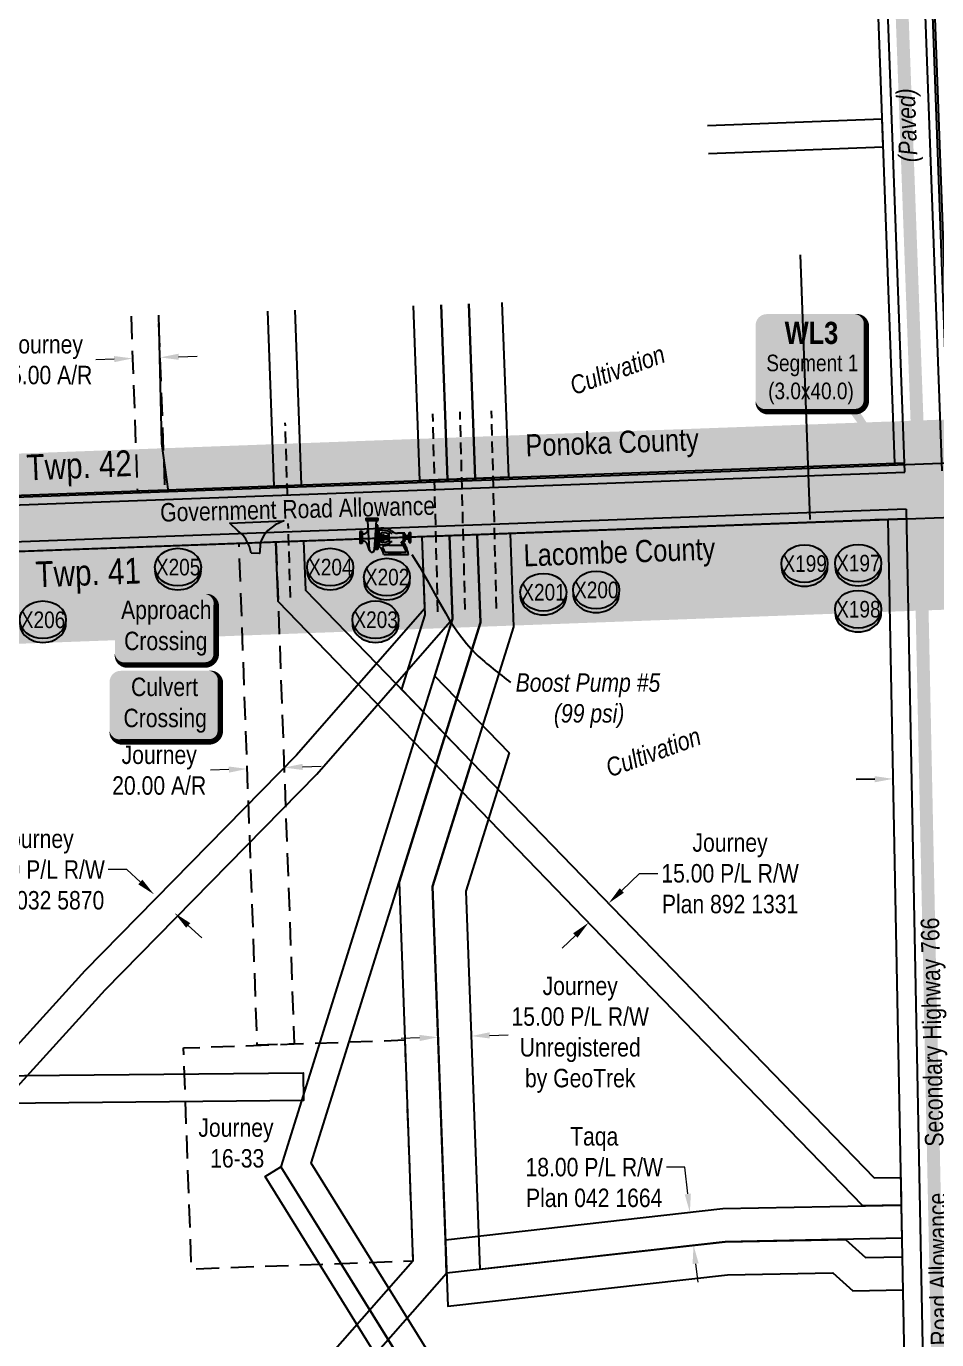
# Model space of a CAD drawing. Extents: x 665644 to 688844, y 5825051 to 5844826.
# Drawn here: x 678269 to 678763, y 5828518 to 5829230 of the extents above; entities that cross this region are included whole.
import ezdxf
from ezdxf.enums import TextEntityAlignment as Align

# ---------------------------------------------------------------- set-up
doc = ezdxf.new("R2010")
doc.units = 0
doc.header["$LTSCALE"] = 5
doc.header["$PDSIZE"] = 0.5
for name, pattern in [('BORDER', [44.45, 12.7, -6.35, 12.7, -6.35, 0, -6.35]), ('foc-ACCESSROAD', [3.75, 2.5, -1.25]), ('UG_PIPE', [1.875, 1.25, -0.625])]:
    doc.linetypes.add(name, pattern=pattern)
doc.layers.get('Defpoints').update_dxf_attribs({"color": 9})
doc.layers.add('01452-24_Pumps', color=7, linetype='Continuous', plot=False)
doc.layers.add('AS-BOUNDARY', color=7, linetype='BORDER', lineweight=60, true_color=0xcc33ff)
for name, color, linetype in [('AS-CABLE', 224, 'foc-CABLE'), ('AS-PIPE-UG', 44, 'UG_PIPE'), ('AS-POWER', 104, 'foc-POWER'), ('AS-ROADS', 254, 'Continuous'), ('AS-TELEPHONE', 224, 'foc-TEL'), ('CG-NOTES', 7, 'Continuous'), ('D-TXT', 6, 'Continuous'), ('F-AR', 190, 'foc-ACCESSROAD'), ('F-RW', 190, 'Continuous'), ('F-WS', 190, 'foc-ACCESSROAD'), ('F-WS-S', 190, 'Continuous'), ('L-33', 7, 'Continuous'), ('L-BD', 7, 'Continuous'), ('L-ROAD-T', 7, 'Continuous'), ('L-SEC', 7, 'Continuous'), ('L-TITLEDB', 4, 'Continuous'), ('P-BUFFER-H 30m', 51, 'Continuous'), ('P-CROSSINGS', 250, 'Continuous')]:
    doc.layers.add(name, color=color, linetype=linetype)
for name, color, linetype, lineweight in [('F-AR-T', 190, 'Continuous', 9), ('F-RW-T', 190, 'Continuous', 9), ('F-WS-T', 190, 'Continuous', 9), ('T-TEXT', 48, 'Continuous', 18)]:
    doc.layers.add(name, color=color, linetype=linetype, lineweight=lineweight)
doc.layers.add('P-PROPOSED-WL3', color=92, linetype='Continuous', true_color=0x00bd00)
doc.layers.add('P-PROPOSED-WL4', color=7, linetype='Continuous', true_color=0x5b5bc8)
doc.styles.add('100L', font='ARIALN.TTF', dxfattribs={"height": 11})
doc.styles.add('175L', font='ARIALN.TTF', dxfattribs={"height": 20})
doc.styles.add('240', font='ARIALN.TTF', dxfattribs={"height": 30})
doc.styles.add('80', font='ARIALN.TTF', dxfattribs={"height": 10})
doc.styles.add('80CG', font='ARIALN.TTF', dxfattribs={"height": 10})
doc.styles.add('80L', font='ARIALN.TTF', dxfattribs={"height": 10})
doc.styles.add('80LS', font='ARIALNI.TTF', dxfattribs={"height": 10})
doc.styles.add('BOLD', font='ARIALNB.TTF')
doc.styles.add('Crossing', font='ARIALN.TTF', dxfattribs={"height": 10})
doc.styles.add('foc-LtypeFont', font='ARIALN.TTF', dxfattribs={"height": 7.35})
doc.linetypes.add('foc-CABLE', pattern='A,2,-1,["C",foc-LtypeFont,S=0.2,R=0,X=-0.625,Y=-0.75],-1.24,8', length=12.24)
doc.linetypes.add('foc-POWER', pattern='A,6,-1,["P",foc-LtypeFont,S=0.2,R=0,X=-0.625,Y=-0.75],-1.24,4', length=12.24)
doc.linetypes.add('foc-TEL', pattern='A,2,-1,["T",foc-LtypeFont,S=0.2,R=0,X=-0.425,Y=-0.75],-1.24,8', length=12.24)
doc.linetypes.add('foc-TEL-NOLINE', pattern='A,0,-2,["T",foc-LtypeFont,S=0.2,R=0,X=-0.425,Y=-0.75],-10.24', length=12.24)
doc.dimstyles.new('Compass 5 000', dxfattribs={"dimscale": 5, "dimtxt": 9, "dimasz": 2, "dimexe": 0.2, "dimexo": 0.0625, "dimgap": 0.5, "dimtad": 0, "dimtih": 1, "dimtoh": 1, "dimzin": 0, "dimdsep": 46, "dimtxsty": '80CG', "dimcen": 0.1, "dimse1": 1, "dimse2": 1, "dimclrd": 256, "dimclrt": 256, "dimaunit": 1, "dimadec": 4, "dimazin": 0, "dimtfac": 0.06, "dimtofl": 0, "dimtmove": 0, "dimatfit": 1, "dimfxl": 0.2, "dimtolj": 1, "dimtzin": 0, "dimlwd": -1, "dimarcsym": 0})

# ---------------------------------------------------------------- blocks, each defined once
blk = doc.blocks.new('*D2073')
at = {"layer": 'Defpoints', "color": 0, "transparency": 16777216}
for p in [(678738.63, 5828843.14), (678778.62, 5828843.92), (678739.05, 5828821.63)]:
    blk.add_point(p, dxfattribs=at)
at = {"layer": 'L-TITLEDB', "transparency": 16777216}
for p, q in [((678729.05, 5828821.44), (678719.05, 5828821.24)), ((678789.03, 5828822.6), (678799.03, 5828822.8))]:
    blk.add_line(p, q, dxfattribs=at)
for points in [[(678789, 5828824.27), (678789.06, 5828820.94), (678779.03, 5828822.41)], [(678729.02, 5828823.1), (678729.08, 5828819.77), (678739.05, 5828821.63)]]:
    blk.add_solid(points, dxfattribs=at)
at = {"layer": 'L-TITLEDB', "transparency": 16777216, "insert": (678837.75, 5828822.8), "char_height": 10, "attachment_point": 5, "style": '80CG'}
blk.add_mtext('\\A1;40.00 Road\\PPlan 912 2064', dxfattribs=at)
blk = doc.blocks.new('*U2593')
h = blk.add_hatch(color=254)
edge = h.paths.add_edge_path()
edge.add_line((-24, -34.36), (24, -34.36))
edge.add_arc((24, -28.36), 6, 270, 360)
edge.add_line((30, -28.36), (30, 12.5))
edge.add_arc((24, 12.5), 6, 0, 90)
edge.add_line((24, 18.5), (-24, 18.5))
edge.add_arc((-24, 12.5), 6, 90, 180)
edge.add_line((-30, 12.5), (-30, -28.36))
edge.add_arc((-24, -28.36), 6, 180, 270)
at = {"layer": 'P-PROPOSED-WL3', "flags": 128}
blk.add_lwpolyline([(-24, -34.36, 3, 3, 0), (24, -34.36, 3, 3, 0.414214), (30, -28.36, 3, 3, 0), (30, 12.5, 3, 0, 0.414214), (24, 18.5, 0, 0, 0), (-24, 18.5, 0, 0, 0.414214), (-30, 12.5, 0, 0, 0), (-30, -28.36, 0, 3, 0.414214)], format="xyseb", close=True, dxfattribs=at)
blk.add_lwpolyline([(61.11, -88.98, 0, 7.5, 0), (0, 0, 0, 0, 0)], format="xyseb", dxfattribs=at)
at = {"layer": 'P-PROPOSED-WL3'}
for tag, p, height, style in [('TEMP_AREA_W1_001', (-9.21, 2.24), 12, 'BOLD'), ('ENTER_TEXT_001', (-30.66, -12.47), 9, '80')]:
    blk.add_attdef(tag, p, '', height=height, dxfattribs=dict(at, style=style))
blk = doc.blocks.new('*U385')
h = blk.add_hatch(color=254)
edge = h.paths.add_edge_path()
edge.add_line((-24, -20), (24, -20))
edge.add_arc((24, -14), 6, 270, 360)
edge.add_line((30, -14), (30, 12.5))
edge.add_arc((24, 12.5), 6, 0, 90)
edge.add_line((24, 18.5), (-24, 18.5))
edge.add_arc((-24, 12.5), 6, 90, 180)
edge.add_line((-30, 12.5), (-30, -14))
edge.add_arc((-24, -14), 6, 180, 270)
at = {"color": 160, "flags": 128}
blk.add_lwpolyline([(-24, -20, 3, 3, 0), (24, -20, 3, 3, 0.414214), (30, -14, 3, 3, 0), (30, 12.5, 3, 0, 0.414214), (24, 18.5, 0, 0, 0), (-24, 18.5, 0, 0, 0.414214), (-30, 12.5, 0, 0, 0), (-30, -14, 0, 3, 0.414214)], format="xyseb", close=True, dxfattribs=at)
at = {"color": 160, "style": '80'}
blk.add_attdef('ENTER_TEXT_001', (-26.85, -4.92), '', height=10, dxfattribs=at)
blk = doc.blocks.new('*D2079')
at = {"layer": 'Defpoints', "color": 0, "transparency": 16777216}
for p in [(678387.58, 5828866.93), (678407.57, 5828867.66), (678389.03, 5828827.03)]:
    blk.add_point(p, dxfattribs=at)
at = {"layer": 'F-AR-T', "transparency": 16777216}
for p, q in [((678379.04, 5828826.66), (678369.05, 5828826.3)), ((678419.01, 5828828.12), (678429, 5828828.48))]:
    blk.add_line(p, q, dxfattribs=at)
for points in [[(678378.98, 5828828.33), (678379.1, 5828825), (678389.03, 5828827.03)], [(678418.95, 5828829.78), (678419.07, 5828826.45), (678409.02, 5828827.75)]]:
    blk.add_solid(points, dxfattribs=at)
at = {"layer": 'F-AR-T', "transparency": 16777216, "insert": (678341.31, 5828826.3), "char_height": 10, "attachment_point": 5, "style": '80CG'}
blk.add_mtext('\\A1;Journey\\P20.00 A/R', dxfattribs=at)
blk = doc.blocks.new('*D2123')
at = {"layer": 'Defpoints', "color": 0, "transparency": 16777216}
for p in [(678584.83, 5828754.17), (678609.06, 5828729.12), (678598.26, 5828718.67)]:
    blk.add_point(p, dxfattribs=at)
at = {"layer": 'F-RW-T', "transparency": 16777216}
for p, q in [((678592.01, 5828761.12), (678601.59, 5828770.39)), ((678601.59, 5828770.39), (678611.59, 5828770.39)), ((678566.84, 5828736.77), (678559.65, 5828729.81))]:
    blk.add_line(p, q, dxfattribs=at)
for points in [[(678590.86, 5828762.32), (678593.17, 5828759.92), (678584.83, 5828754.17)], [(678565.68, 5828737.96), (678568, 5828735.57), (678574.03, 5828743.72)]]:
    blk.add_solid(points, dxfattribs=at)
at = {"layer": 'F-RW-T', "transparency": 16777216, "insert": (678650.68, 5828770.39), "char_height": 10, "attachment_point": 5, "style": '80CG'}
blk.add_mtext('\\A1;Journey\\P15.00 P/L R/W\\PPlan 892 1331', dxfattribs=at)
blk = doc.blocks.new('*D2124')
at = {"layer": 'Defpoints', "color": 0, "transparency": 16777216}
for p in [(678609.82, 5828584.57), (678628.89, 5828586.71), (678611.83, 5828566.67)]:
    blk.add_point(p, dxfattribs=at)
at = {"layer": 'F-RW-T', "transparency": 16777216}
for p, q in [((678626.14, 5828611.15), (678616.14, 5828611.15)), ((678627.77, 5828596.64), (678626.14, 5828611.15)), ((678632.01, 5828558.87), (678633.12, 5828548.94))]:
    blk.add_line(p, q, dxfattribs=at)
for points in [[(678629.43, 5828596.83), (678626.11, 5828596.46), (678628.89, 5828586.71)], [(678633.66, 5828559.06), (678630.35, 5828558.69), (678630.89, 5828568.81)]]:
    blk.add_solid(points, dxfattribs=at)
at = {"layer": 'F-RW-T', "transparency": 16777216, "insert": (678577.06, 5828611.15), "char_height": 10, "attachment_point": 5, "style": '80CG'}
blk.add_mtext('\\A1;Taqa\\P18.00 P/L R/W^JPlan 042 1664', dxfattribs=at)
blk = doc.blocks.new('*D2128')
at = {"layer": 'Defpoints', "color": 0, "transparency": 16777216}
for p in [(678349.62, 5828748.93), (678154.27, 5828555.8), (678165.38, 5828545.73)]:
    blk.add_point(p, dxfattribs=at)
at = {"layer": 'F-RW-T', "transparency": 16777216}
for p, q in [((678323.69, 5828772.43), (678313.69, 5828772.43)), ((678331.1, 5828765.72), (678323.69, 5828772.43)), ((678357.03, 5828742.21), (678364.43, 5828735.49))]:
    blk.add_line(p, q, dxfattribs=at)
for points in [[(678332.22, 5828766.95), (678329.98, 5828764.48), (678338.5, 5828759)], [(678358.14, 5828743.44), (678355.91, 5828740.97), (678349.62, 5828748.93)]]:
    blk.add_solid(points, dxfattribs=at)
at = {"layer": 'F-RW-T', "transparency": 16777216, "insert": (678274.6, 5828772.43), "char_height": 10, "attachment_point": 5, "style": '80CG'}
blk.add_mtext('\\A1;Journey\\P15.00 P/L R/W\\PPlan 032 5870', dxfattribs=at)
blk = doc.blocks.new('*D2142')
at = {"layer": 'Defpoints', "color": 0, "transparency": 16777216}
for p in [(678510.38, 5828682.23), (678492.81, 5828670.4), (678510.79, 5828671.06)]:
    blk.add_point(p, dxfattribs=at)
at = {"layer": 'F-RW-T', "transparency": 16777216}
for p, q in [((678482.4, 5828681.21), (678472.41, 5828680.84)), ((678520.38, 5828682.59), (678530.37, 5828682.96))]:
    blk.add_line(p, q, dxfattribs=at)
for points in [[(678482.34, 5828682.87), (678482.47, 5828679.54), (678492.4, 5828681.57)], [(678520.32, 5828684.26), (678520.44, 5828680.93), (678510.38, 5828682.23)]]:
    blk.add_solid(points, dxfattribs=at)
at = {"layer": 'F-RW-T', "transparency": 16777216, "insert": (678569.46, 5828682.96), "char_height": 10, "attachment_point": 5, "style": '80CG'}
blk.add_mtext('\\A1;Journey\\P15.00 P/L R/W\\PUnregistered\\Pby GeoTrek', dxfattribs=at)
blk = doc.blocks.new('xing2')
h = blk.add_hatch(color=50)
h.dxf.hatch_style = 1
edge = h.paths.add_edge_path()
edge.add_ellipse((0, 0), major_axis=(-12.5, 0), ratio=0.816297, start_angle=0, end_angle=360)
h = blk.add_hatch(color=250)
h.dxf.hatch_style = 1
edge = h.paths.add_edge_path()
edge.add_ellipse((0, -2.05), major_axis=(-12.5, 0), ratio=0.816297, start_angle=0, end_angle=180)
edge.add_line((12.5, -2.05), (12.5, 0))
edge.add_ellipse((0, 0), major_axis=(-12.5, 0), ratio=0.816297, start_angle=0, end_angle=180, ccw=False)
edge.add_line((-12.5, 0), (-12.5, -2.05))
at = {"color": 250}
blk.add_ellipse((0, 0), major_axis=(-12.5, 0), ratio=0.816297, dxfattribs=at)
blk.add_ellipse((0, -2.05), major_axis=(-12.5, 0), ratio=0.816297, start_param=0, end_param=3.141593, dxfattribs=at)
at = {"color": 250, "style": 'Crossing'}
blk.add_attdef('CROSSING', text='', height=9, dxfattribs=at).set_placement((0.09, 0.02), align=Align.MIDDLE_CENTER)
at = {"color": 250, "style": 'Crossing', "flags": 1}
for tag, p in [('OWNER', (0.09, -12.49)), ('DESCRIPTION', (0.09, -25.77)), ('LOCATION', (0.09, -39.3)), ('DWG_REF', (0.09, -52.84))]:
    blk.add_attdef(tag, text='', height=9, dxfattribs=at).set_placement(p, align=Align.MIDDLE_CENTER)
blk = doc.blocks.new('*U2063')
h = blk.add_hatch(color=59)
edge = h.paths.add_edge_path()
edge.add_line((-21.5, -20), (21.5, -20))
edge.add_arc((21.5, -14), 6, 270, 360)
edge.add_line((27.5, -14), (27.5, 12.5))
edge.add_arc((21.5, 12.5), 6, 0, 90)
edge.add_line((21.5, 18.5), (-21.5, 18.5))
edge.add_arc((-21.5, 12.5), 6, 90, 180)
edge.add_line((-27.5, 12.5), (-27.5, -14))
edge.add_arc((-21.5, -14), 6, 180, 270)
at = {"color": 1, "flags": 128}
blk.add_lwpolyline([(-57.55, 47.93, 0, 7.5, 0), (0, 0, 0, 0, 0)], format="xyseb", dxfattribs=at)
blk.add_lwpolyline([(-21.5, -20, 3, 3, 0), (21.5, -20, 3, 3, 0.414214), (27.5, -14, 3, 3, 0), (27.5, 12.5, 3, 0, 0.414214), (21.5, 18.5, 0, 0, 0), (-21.5, 18.5, 0, 0, 0.414214), (-27.5, 12.5, 0, 0, 0), (-27.5, -14, 0, 3, 0.414214)], format="xyseb", close=True, dxfattribs=at)
at = {"color": 1, "style": '80'}
blk.add_attdef('ENTER_TEXT_001', (-35.99, -5), '', height=10, dxfattribs=at)
blk = doc.blocks.new('*U2067')
h = blk.add_hatch(color=59)
edge = h.paths.add_edge_path()
edge.add_line((-21.5, -20), (21.5, -20))
edge.add_arc((21.5, -14), 6, 270, 360)
edge.add_line((27.5, -14), (27.5, 12.5))
edge.add_arc((21.5, 12.5), 6, 0, 90)
edge.add_line((21.5, 18.5), (-21.5, 18.5))
edge.add_arc((-21.5, 12.5), 6, 90, 180)
edge.add_line((-27.5, 12.5), (-27.5, -14))
edge.add_arc((-21.5, -14), 6, 180, 270)
at = {"color": 1, "flags": 128}
blk.add_lwpolyline([(51.26, 47.3, 0, 7.5, 0), (0, 0, 0, 0, 0)], format="xyseb", dxfattribs=at)
blk.add_lwpolyline([(-21.5, -20, 3, 3, 0), (21.5, -20, 3, 3, 0.414214), (27.5, -14, 3, 3, 0), (27.5, 12.5, 3, 0, 0.414214), (21.5, 18.5, 0, 0, 0), (-21.5, 18.5, 0, 0, 0.414214), (-27.5, 12.5, 0, 0, 0), (-27.5, -14, 0, 3, 0.414214)], format="xyseb", close=True, dxfattribs=at)
at = {"color": 1, "style": '80'}
blk.add_attdef('ENTER_TEXT_001', (-35.99, -5), '', height=10, dxfattribs=at)
blk = doc.blocks.new('*D2151')
at = {"layer": 'Defpoints', "color": 0, "transparency": 16777216}
for p in [(678326.87, 5829049.49), (678327, 5829045.77), (678341.99, 5829046.32)]:
    blk.add_point(p, dxfattribs=at)
at = {"layer": 'F-AR-T', "transparency": 16777216}
for p, q in [((678316.88, 5829049.12), (678306.88, 5829048.76)), ((678351.85, 5829050.4), (678361.85, 5829050.76))]:
    blk.add_line(p, q, dxfattribs=at)
for points in [[(678351.79, 5829052.06), (678351.91, 5829048.73), (678341.86, 5829050.03)], [(678316.81, 5829050.79), (678316.94, 5829047.46), (678326.87, 5829049.49)]]:
    blk.add_solid(points, dxfattribs=at)
at = {"layer": 'F-AR-T', "transparency": 16777216, "insert": (678279.6, 5829048.76), "char_height": 10, "attachment_point": 5, "style": '80CG', "bg_fill": 3, "box_fill_scale": 1.1, "bg_fill_color": 256, "bg_fill_true_color": 13158600, "bg_fill_transparency": 0}
blk.add_mtext('\\A1;Journey\\P15.00 A/R', dxfattribs=at)
blk = doc.blocks.new('A$C32476C2E')
for p, q in [((-61.9, 54.2), (-61.9, 47.2)), ((-61.9, 54.2), (-26.7, 54.2)), ((-61.9, 50.7), (-26.7, 50.7)), ((-61.9, 47.2), (-26.7, 47.2)), ((-51.3, -37.8), (-56.6, 46.4)), ((-37.3, -37.2), (-31, 46.6)), ((-26.7, 47.2), (-26.7, 54.2)), ((-72.4, 15.5), (-79.5, 15.5)), ((-79.5, 15.5), (-79.5, -19.6)), ((-76, 15.5), (-76, -19.6)), ((-72.4, 15.5), (-72.4, -19.6)), ((-32, -2.1), (-32, 33.1)), ((-27.6, 33.1), (-32, 33.1)), ((-27.6, 24.3), (-27.6, 33.1)), ((-27.6, -2.1), (-27.6, 24.3)), ((-23.2, 24.3), (-27.6, 24.3)), ((-23.2, -2.1), (-23.2, 24.3)), ((-19.7, -2.1), (-19.7, 6.8)), ((-19.7, 4.3), (-13.4, 4.3)), ((-13.4, 6.8), (-9.9, 6.8)), ((-13.4, -2.1), (-13.4, 6.8)), ((-9.9, -2.1), (-9.9, 6.8)), ((-9.9, 2.3), (1.4, 2.3)), ((1.4, 4.2), (3.1, 5.9)), ((1.4, -2.1), (1.4, 4.2)), ((3.1, -2.1), (3.1, 8.5)), ((5.3, -2.1), (5.3, 8.8)), ((50.6, 10.2), (29.5, 10.2)), ((47.1, -14.4), (47.1, 10.2)), ((50.6, -14.4), (50.6, 10.2)), ((54.1, 3.2), (50.6, 6.7)), ((54.1, -7.3), (54.1, 3.2)), ((59.4, 2.3), (54.1, 2.3)), ((62.9, 5), (59.4, 5)), ((59.4, -9.1), (59.4, 5)), ((62.9, -16.1), (62.9, 12)), ((62.9, 12), (68.2, 12)), ((68.2, -16.1), (68.2, 12)), ((-72.4, -19.6), (-79.5, -19.6)), ((-51.1, -39.2), (-57.1, -22.7)), ((-27.6, -37.2), (-37.3, -37.2)), ((-32, -2.1), (-32, -37.2)), ((-27.6, -2.1), (-27.6, -28.4)), ((-27.6, -28.4), (-27.6, -37.2)), ((-23.2, -28.4), (-27.6, -28.4)), ((-23.2, -2.1), (-23.2, -28.4)), ((-19.7, -2.1), (-19.7, -10.9)), ((-19.7, -8.4), (-13.4, -8.4)), ((-13.4, -2.1), (-13.4, -10.9)), ((-13.4, -10.9), (-9.9, -10.9)), ((4.3, -24.1), (-10.6, -26.9)), ((-9.9, -2.1), (-9.9, -10.9)), ((-9.9, -6.5), (1.4, -6.5)), ((1.4, -2.1), (1.4, -8.3)), ((1.4, -8.3), (3.1, -10)), ((3.1, -2.1), (3.1, -12.6)), ((4.3, -18.7), (4.3, -24.1)), ((4.3, -24.1), (45.7, -24.1)), ((5.3, -2.1), (5.3, -12.9)), ((50.6, -14.4), (45.3, -14.4)), ((54.1, -7.3), (50.6, -10.8)), ((59.4, -6.5), (54.1, -6.5)), ((62.9, -9.1), (59.4, -9.1)), ((62.9, -16.1), (68.2, -16.1)), ((-10.2, -51.1), (61.2, -51.1)), ((54.9, -45.8), (-6.2, -45.8)), ((4.3, -49), (2.2, -51.1)), ((39.4, -49), (4.3, -49)), ((39.4, -49), (41.5, -51.1))]:
    blk.add_line(p, q)
for centre, radius, start, end in [((-57.3, 46.5), 0.664, 348.3965, 77.2723), ((-30.3, 46.4), 0.729, 94.5399, 183.8661), ((-70.7, 24.3), 16, 263.5945, 348.0269), ((-14.1, -21.6), 46.8, 56.1901, 101.1901), ((-14.1, -21.6), 40.7, 56.1901, 102.9092), ((-13.7, 6), 6.05, 82.5569, 172.5569), ((-13.8, -30.6), 42.6, 66.5291, 88.7878), ((3.5, 13.4), 4.89, 265.5774, 292.9639), ((6.9, 5.5), 3.68, 95.1632, 112.9639), ((13.4, 17.3), 7.11, 226.6908, 273.7462), ((29.2, 35), 24.7, 225.6986, 270.6986), ((-71, -26.8), 14.5, 16.3708, 95.5387), ((-44.3, -37.5), 7.04, 182.3453, 2.3453), ((-14.1, 17.5), 40.7, 257.0908, 303.8099), ((-52.7, -60.4), 43.5, 12.3381, 47.3381), ((-13.7, -10.1), 6.05, 187.4431, 277.4431), ((-9.9, -30.4), 3.52, 100.7582, 215.0512), ((-13.8, 26.5), 42.6, 271.2122, 293.4709), ((-52.7, -60.4), 48.7, 17.3819, 35.0512), ((3.5, -17.5), 4.89, 67.0361, 94.4226), ((6.9, -9.6), 3.68, 247.0361, 264.8368), ((13.4, -21.5), 7.11, 86.2538, 133.3092), ((-10.2, -60.7), 66.8, 12.8303, 42.6217), ((-10.2, -60.7), 72.1, 7.6217, 42.6217)]:
    blk.add_arc(centre, radius, start, end)

msp = doc.modelspace()

# ---------------------------------------------------------------- hatches: boundary and pattern name
at = {"layer": 'AS-ROADS'}
h = msp.add_hatch(color=256, dxfattribs=at)
h.dxf.hatch_style = 1
h.paths.add_polyline_path([(682678.285, 5832378.284), (682679.237, 5832371.44), (682678.476, 5832368.778), (682676.859, 5832365.926), (682687.322, 5832365.831), (682684.183, 5832370.964), (682682.661, 5832374.577), (682682.566, 5832377.333), (682682.566, 5832379.045)], flags=16)
h.paths.add_polyline_path([(681464.565, 5832333.37), (681471.954, 5832333.222), (681472.545, 5832327.019), (681474.319, 5832324.36), (681475.206, 5832323.326), (681461.314, 5832321.997), (681462.939, 5832325.394), (681463.974, 5832328.2), (681464.252, 5832330.272), (681464.542, 5832331.722)], flags=16)
h.paths.add_polyline_path([(681048.14, 5832317.983), (681052.253, 5832311.083), (681052.694, 5832307.12), (681062.388, 5832306.826), (681060.185, 5832312.404), (681056.954, 5832317.249), (681056.66, 5832320.038)], flags=16)
edge = h.paths.add_edge_path()
edge.add_line((683515.178, 5832287.041), (683508.934, 5832397.566))
edge.add_line((677284.424, 5825051.076), (677268.886, 5825051.076))
h = msp.add_hatch(color=256, dxfattribs=at)
h.dxf.hatch_style = 1
h.paths.add_polyline_path([(678391.181, 5828943.93), (678390.272, 5828947.653), (678388.273, 5828951.602), (678386.502, 5828954.008), (678384.14, 5828955.96), (678379.552, 5828960.182), (678408.851, 5828961.544), (678404.127, 5828959.229), (678400.175, 5828956.278), (678397.994, 5828953.6), (678396.632, 5828950.83), (678395.996, 5828948.515), (678395.769, 5828945.02), (678395.723, 5828943.703)])
at = {"layer": 'P-BUFFER-H 30m'}
h = msp.add_hatch(color=256, dxfattribs=at)
h.dxf.hatch_style = 1
edge = h.paths.add_edge_path()
edge.add_line((677193.269, 5828855.566), (677090.336, 5828851.801))
edge.add_line((677090.336, 5828851.801), (677088.023, 5828904.381))
edge.add_arc((677137.974, 5828906.578), 50, 92.094528, 182.519115, ccw=False)
edge.add_line((677136.147, 5828956.545), (677941.688, 5828986.006))
edge.add_line((677941.688, 5828986.006), (678734.42, 5829015.192))
edge.add_line((678734.42, 5829015.192), (678774.367, 5829016.654))
edge.add_line((678774.367, 5829016.654), (678795.396, 5829017.452))
edge.add_arc((678838.014, 5828991.303), 50, 92.178655, 148.468111, ccw=False)
edge.add_line((678836.113, 5829041.267), (679095.938, 5829051.152))
edge.add_line((679095.938, 5829051.152), (679103.036, 5829053.873))
edge.add_arc((679120.935, 5829007.187), 50, 92.18666, 110.977343, ccw=False)
edge.add_line((679119.028, 5829057.15), (679561.069, 5829074.029))
edge.add_arc((679566.877, 5829024.367), 50, 92.195397, 96.670962, ccw=False)
edge.add_line((679564.962, 5829074.33), (680316.8, 5829103.153))
edge.add_line((680316.8, 5829103.153), (680289.023, 5829852.071))
edge.add_line((680289.023, 5829852.071), (680264.048, 5830522.758))
edge.add_arc((680314.013, 5830524.619), 50, 133.261285, 182.132573, ccw=False)
edge.add_line((680279.747, 5830561.031), (680276.19, 5830656.553))
edge.add_line((680276.19, 5830656.553), (680246.206, 5831460.205))
edge.add_line((680246.206, 5831460.205), (680215.344, 5832284.366))
edge.add_arc((680265.309, 5832286.237), 50, 92.148626, 182.144523, ccw=False)
edge.add_line((680263.435, 5832336.202), (681068.877, 5832366.421))
edge.add_line((681068.877, 5832366.421), (681821.394, 5832394.722))
edge.add_line((681821.394, 5832394.722), (681805.592, 5832816.244))
edge.add_arc((681855.557, 5832818.117), 50, 143.113192, 182.146882, ccw=False)
edge.add_line((681815.566, 5832848.129), (681834.727, 5832873.661))
edge.add_arc((681874.718, 5832843.649), 50, 2.145927, 143.113192, ccw=False)
edge.add_line((681924.683, 5832845.521), (681941.407, 5832399.199))
edge.add_line((681941.407, 5832399.199), (682694.704, 5832426.991))
edge.add_line((682694.704, 5832426.991), (683448.053, 5832454.846))
edge.add_line((683448.053, 5832454.846), (683412.213, 5833411.237))
edge.add_arc((683462.178, 5833413.109), 50, 133.565482, 182.146115, ccw=False)
edge.add_line((683427.719, 5833449.338), (683406.04, 5834013.774))
edge.add_line((683406.04, 5834013.774), (683375.91, 5834817.728))
edge.add_line((683375.91, 5834817.728), (683346.274, 5835616.304))
edge.add_line((683346.274, 5835616.304), (683345.971, 5835624.47))
edge.add_arc((683395.936, 5835626.324), 50, 171.348033, 182.125311, ccw=False)
edge.add_arc((683395.097, 5835645.629), 50, 182.142372, 193.631033, ccw=False)
edge.add_line((683345.132, 5835643.76), (683345.021, 5835646.731))
edge.add_line((683345.021, 5835646.731), (683335.11, 5835911.648))
edge.add_arc((683366.567, 5835950.513), 50, 182.141669, 231.014692, ccw=False)
edge.add_line((683316.601, 5835948.644), (683298.039, 5836445.008))
edge.add_line((683298.039, 5836445.008), (683267.917, 5837249.164))
edge.add_line((683267.917, 5837249.164), (683237.717, 5838052.934))
edge.add_line((683237.717, 5838052.934), (683209.07, 5838812.752))
edge.add_line((683209.07, 5838812.752), (683139.449, 5838810.244))
edge.add_arc((683137.649, 5838860.212), 50, 205.68511, 272.063103, ccw=False)
edge.add_arc((683124.628, 5838876.927), 50, 182.119792, 230.149866, ccw=False)
edge.add_line((683074.663, 5838875.077), (683017.909, 5840408.349))
edge.add_arc((683049.4, 5840447.187), 50, 182.145622, 230.963518, ccw=False)
edge.add_line((682999.435, 5840445.315), (682997.691, 5840491.846))
edge.add_line((682997.691, 5840491.846), (682967.908, 5841296.329))
edge.add_line((682967.908, 5841296.329), (682938.387, 5842093.709))
edge.add_arc((682988.352, 5842095.559), 50, 111.056679, 182.120317, ccw=False)
edge.add_arc((683005.084, 5842106.218), 50, 91.93417, 133.94126, ccw=False)
edge.add_line((683003.396, 5842156.19), (683115.102, 5842159.962))
edge.add_arc((683116.789, 5842109.99), 50, 73.049626, 91.934171, ccw=False)
edge.add_arc((683171.26, 5842288.71), 136.837, 253.049626, 272.060035)
edge.add_arc((683177.977, 5842101.994), 50, 91.934143, 92.060035, ccw=False)
edge.add_line((683176.289, 5842151.966), (683814.64, 5842173.523))
edge.add_line((683814.64, 5842173.523), (684621.661, 5842200.776))
edge.add_line((684621.661, 5842200.776), (684641.583, 5842201.582))
edge.add_line((684641.583, 5842201.582), (685446.139, 5842234.14))
edge.add_line((685446.139, 5842234.14), (685960.118, 5842255.042))
edge.add_arc((685970.6, 5841999.021), 256.236, 75.235843, 92.344426, ccw=False)
edge.add_arc((686023.158, 5842198.447), 50, 25.111824, 75.237538, ccw=False)
edge.add_line((686068.432, 5842219.666), (686069.06, 5842218.328))
edge.add_line((686069.06, 5842218.328), (686069.117, 5842218.206))
edge.add_line((686069.117, 5842218.206), (686151.794, 5842041.802))
edge.add_line((686151.794, 5842041.802), (686199.9, 5842064.349))
edge.add_arc((686221.119, 5842019.075), 50, 28.961833, 115.111824, ccw=False)
edge.add_arc((684692.829, 5841173.26), 1796.733, 27.368596, 28.961833, ccw=False)
edge.add_arc((686159.441, 5842138.172), 189.59, 312.879002, 331.455065)
edge.add_arc((686369.908, 5842023.684), 50, 151.393766, 151.455059, ccw=False)
edge.add_line((686326.011, 5842047.623), (686381.479, 5842149.331))
edge.add_arc((686653.533, 5842001.316), 309.713, 123.621492, 151.450949, ccw=False)
edge.add_arc((686531.973, 5842256.565), 50, 92.201047, 176.958117, ccw=False)
edge.add_line((686530.053, 5842306.528), (686619.657, 5842309.972))
edge.add_arc((686643.221, 5842265.873), 50, 92.204612, 118.118042, ccw=False)
edge.add_line((686641.298, 5842315.836), (687072.891, 5842332.451))
edge.add_line((687072.891, 5842332.451), (687822.064, 5842360.601))
edge.add_line((687822.064, 5842360.601), (687807.746, 5842732.726))
edge.add_line((687807.746, 5842732.726), (687793.2, 5843110.266))
edge.add_line((687793.2, 5843110.266), (687764.495, 5843859.411))
edge.add_line((687764.495, 5843859.411), (687743.267, 5843858.637))
edge.add_arc((687741.445, 5843908.604), 50, 182.098258, 272.088052, ccw=False)
edge.add_line((687691.478, 5843906.773), (687690.919, 5843922.037))
edge.add_line((687690.919, 5843922.037), (687685.175, 5843921.826))
edge.add_arc((687683.342, 5843971.793), 50, 182.100577, 272.100577, ccw=False)
edge.add_line((687633.376, 5843969.96), (687633.266, 5843972.958))
edge.add_arc((687683.232, 5843974.791), 50, 92.100577, 182.100577, ccw=False)
edge.add_line((687681.4, 5844024.757), (687740.11, 5844026.91))
edge.add_arc((687741.943, 5843976.944), 50, 2.098258, 92.100577, ccw=False)
edge.add_line((687791.909, 5843978.775), (687792.469, 5843963.499))
edge.add_line((687792.469, 5843963.499), (687813.608, 5843964.27))
edge.add_arc((687815.43, 5843914.303), 50, 2.194388, 92.088052, ccw=False)
edge.add_line((687865.394, 5843916.218), (687896.124, 5843114.22))
edge.add_line((687896.124, 5843114.22), (687910.67, 5842736.689))
edge.add_line((687910.67, 5842736.689), (687927.027, 5842311.553))
edge.add_arc((687877.064, 5842309.631), 50, -87.848159, 2.203367, ccw=False)
edge.add_line((687878.942, 5842259.666), (687076.807, 5842229.526))
edge.add_line((687076.807, 5842229.526), (686670.09, 5842213.869))
edge.add_arc((686646.522, 5842257.966), 50, 272.201051, 298.122091, ccw=False)
edge.add_line((686648.442, 5842208.003), (686596.388, 5842206.002))
edge.add_arc((686560.226, 5842240.533), 50, 291.298983, 316.321618, ccw=False)
edge.add_arc((686653.529, 5842001.211), 206.866, 111.298983, 121.896872)
edge.add_arc((686653.557, 5842001.471), 206.66, 121.941438, 151.489667)
edge.add_arc((686425.335, 5842125.444), 53.06, 331.393824, 331.484794, ccw=False)
edge.add_line((686471.918, 5842100.039), (686416.45, 5841998.332))
edge.add_arc((686159.441, 5842138.172), 292.59, 301.108355, 331.449231, ccw=False)
edge.add_arc((686284.777, 5841930.468), 50, 298.449673, 301.108355, ccw=False)
edge.add_line((686308.597, 5841886.506), (686291.758, 5841877.383))
edge.add_arc((686267.939, 5841921.345), 50, 205.404975, 298.449673, ccw=False)
edge.add_arc((684692.829, 5841173.26), 1693.733, 25.404975, 25.750387)
edge.add_arc((684692.829, 5841173.26), 1693.733, 25.750387, 25.872374)
edge.add_arc((684692.829, 5841173.26), 1693.733, 25.872374, 27.286963)
edge.add_line((686198.086, 5841949.747), (686147.516, 5841926.046))
edge.add_arc((686126.297, 5841971.32), 50, 205.111824, 295.111824, ccw=False)
edge.add_line((686081.023, 5841950.1), (685986.671, 5842151.411))
edge.add_arc((685970.594, 5841998.967), 153.289, 83.979554, 92.346249)
edge.add_line((685964.318, 5842152.128), (685450.314, 5842131.225))
edge.add_line((685450.314, 5842131.225), (684645.747, 5842098.667))
edge.add_line((684645.747, 5842098.667), (684625.647, 5842097.854))
edge.add_arc((684623.626, 5842147.813), 50, 271.93414, 272.316338, ccw=False)
edge.add_line((684625.314, 5842097.841), (683818.117, 5842070.582))
edge.add_line((683818.117, 5842070.582), (683179.82, 5842049.027))
edge.add_arc((683171.26, 5842288.71), 239.836, 255.283109, 272.045257, ccw=False)
edge.add_line((683110.332, 5842056.742), (683042.91, 5842054.466))
edge.add_line((683042.91, 5842054.466), (683070.838, 5841300.139))
edge.add_line((683070.838, 5841300.139), (683100.62, 5840495.68))
edge.add_line((683100.62, 5840495.68), (683101.228, 5840479.451))
edge.add_arc((683069.751, 5840440.602), 50, 2.119826, 50.984286, ccw=False)
edge.add_line((683119.717, 5840442.452), (683176.263, 5838914.799))
edge.add_arc((683139.864, 5838880.519), 50, 43.036828, 43.28391, ccw=False)
edge.add_line((683176.41, 5838914.642), (683258.239, 5838917.59))
edge.add_arc((683260.039, 5838867.622), 50, 2.159178, 92.063103, ccw=False)
edge.add_line((683310.003, 5838869.506), (683340.644, 5838056.808))
edge.add_line((683340.644, 5838056.808), (683370.844, 5837253.025))
edge.add_line((683370.844, 5837253.025), (683400.967, 5836448.86))
edge.add_line((683400.967, 5836448.86), (683418.01, 5835993.127))
edge.add_arc((683386.553, 5835954.262), 50, 2.142401, 51.013902, ccw=False)
edge.add_line((683436.518, 5835956.131), (683446.074, 5835700.688))
edge.add_line((683446.074, 5835700.688), (683600.399, 5835706.872))
edge.add_line((683600.399, 5835706.872), (683603.406, 5835706.992))
edge.add_line((683603.406, 5835706.992), (684089.691, 5835726.416))
edge.add_line((684089.691, 5835726.416), (684311.983, 5835735.295))
edge.add_line((684311.983, 5835735.295), (684841.261, 5835756.416))
edge.add_line((684841.261, 5835756.416), (684873.734, 5835780.118))
edge.add_arc((684903.212, 5835739.731), 50, 36.125072, 126.125473, ccw=False)
edge.add_line((684943.598, 5835769.209), (684946.083, 5835765.805))
edge.add_line((684946.083, 5835765.805), (684975.416, 5835766.987))
edge.add_arc((684977.43, 5835717.028), 50, -29.571573, 92.308021, ccw=False)
edge.add_line((685020.917, 5835692.352), (685015.074, 5835682.056))
edge.add_line((685015.074, 5835682.056), (685003.195, 5835661.117))
edge.add_arc((684959.707, 5835685.791), 50, 272.287823, 330.431041, ccw=False)
edge.add_line((684961.703, 5835635.831), (684201.401, 5835605.456))
edge.add_line((684201.401, 5835605.456), (683450.859, 5835575.476))
edge.add_line((683450.859, 5835575.476), (683478.838, 5834821.566))
edge.add_line((683478.838, 5834821.566), (683508.966, 5834017.678))
edge.add_line((683508.966, 5834017.678), (683532.198, 5833412.795))
edge.add_arc((683482.235, 5833410.876), 50, -46.492144, 2.199485, ccw=False)
edge.add_line((683516.657, 5833374.612), (683552.966, 5832405.714))
edge.add_arc((683503.001, 5832403.842), 50, -87.882475, 2.146115, ccw=False)
edge.add_line((683504.849, 5832353.876), (682698.506, 5832324.062))
edge.add_line((682698.506, 5832324.062), (681892.272, 5832294.317))
edge.add_arc((681890.428, 5832344.283), 50, 264.057705, 272.112898, ccw=False)
edge.add_arc((681876.342, 5832343.751), 50, 272.153458, 280.264602, ccw=False)
edge.add_line((681878.221, 5832293.787), (681072.743, 5832263.494))
edge.add_line((681072.743, 5832263.494), (680320.255, 5832235.262))
edge.add_line((680320.255, 5832235.262), (680349.134, 5831464.053))
edge.add_line((680349.134, 5831464.053), (680379.118, 5830660.39))
edge.add_line((680379.118, 5830660.39), (680384.188, 5830524.23))
edge.add_arc((680334.223, 5830522.37), 50, -46.738895, 2.132739, ccw=False)
edge.add_line((680368.489, 5830485.958), (680391.951, 5829855.896))
edge.add_line((680391.951, 5829855.896), (680421.691, 5829054.073))
edge.add_arc((680371.726, 5829052.22), 50, -87.804603, 2.124156, ccw=False)
edge.add_line((680373.641, 5829002.256), (679575.799, 5828971.671))
edge.add_arc((679569.977, 5829021.331), 50, 272.18666, 276.68636, ccw=False)
edge.add_line((679571.885, 5828971.367), (679131.721, 5828954.56))
edge.add_line((679131.721, 5828954.56), (679124.62, 5828951.838))
edge.add_arc((679106.72, 5828998.524), 50, 272.178655, 290.977343, ccw=False)
edge.add_line((679108.621, 5828948.56), (678884.591, 5828940.037))
edge.add_arc((678841.971, 5828966.182), 50, 272.187731, 328.473443, ccw=False)
edge.add_line((678843.88, 5828916.218), (678778.197, 5828913.709))
edge.add_arc((678776.288, 5828963.673), 50, 272.073065, 272.187731, ccw=False)
edge.add_line((678778.097, 5828913.705), (678738.127, 5828912.259))
edge.add_line((678738.127, 5828912.259), (677945.465, 5828883.075))
edge.add_line((677945.465, 5828883.075), (677193.269, 5828855.566))
at = {"layer": 'P-PROPOSED-WL3'}
h = msp.add_hatch(color=256, dxfattribs=at)
h.dxf.hatch_style = 1
h.paths.add_polyline_path([(678736.318, 5828962.226), (678776.288, 5828963.673), (678776.229, 5828966.688), (678736.26, 5828965.225)])
h = msp.add_hatch(color=256, dxfattribs=at)
h.dxf.hatch_style = 1
h.paths.add_polyline_path([(678736.318, 5828962.226), (678776.288, 5828963.673), (678776.229, 5828966.688), (678736.26, 5828965.225)])
at = {"layer": 'P-PROPOSED-WL4'}
h = msp.add_hatch(color=256, dxfattribs=at)
h.dxf.hatch_style = 1
h.paths.add_polyline_path([(677141.104, 5828903.691), (677943.625, 5828933.042), (678736.318, 5828962.226), (678736.26, 5828965.225), (677943.515, 5828936.039), (677137.974, 5828906.578), (677138.107, 5828903.559)])

# ---------------------------------------------------------------- linework, layer by layer
at = {"layer": '01452-24_Pumps'}
msp.add_point((678464.898, 5828952.833), dxfattribs=at)
msp.add_point((678464.898, 5828952.833), dxfattribs=at)
at = {"layer": 'AS-CABLE'}
msp.add_line((678736.318, 5828962.226), (678729.136, 5828961.961), dxfattribs=at)
at = {"layer": 'AS-PIPE-UG', "flags": 128}
for points in [[(678492.344, 5828912.216), (678489.592, 5829019.412)], [(678507.141, 5828913.329), (678504.389, 5829020.525)], [(678524.166, 5828913.965), (678521.414, 5829021.161)], [(678410.78, 5828975.518), (678409.639, 5829014.514)], [(678412.408, 5828919.903), (678411.234, 5828960.005)]]:
    msp.add_lwpolyline(points, dxfattribs=at)
at = {"layer": 'AS-POWER', "flags": 128}
for points in [[(678792.838, 5828064.275), (678790.312, 5828185.136), (678777.534, 5828852.507), (678775.438, 5828953.751), (678774.503, 5828993.023), (678768.924, 5829009.882), (678765.642, 5829096.772), (678736.544, 5829892.778)], [(678346.402, 5828977.321), (678342.66, 5829003.466), (678342.444, 5829019.703), (678341.022, 5829072.98)], [(677137.081, 5828930.449), (677239.36, 5828936.765), (677639.018, 5828951.415), (678031.441, 5828965.728), (678042.43, 5828966.118), (678346.395, 5828977.321), (678670.658, 5828989.156), (678774.503, 5828993.023)]]:
    msp.add_lwpolyline(points, dxfattribs=at)
at = {"layer": 'AS-ROADS', "const_width": 6.999, "flags": 128}
for points in [[(678772.46, 5828063.511), (678753.426, 5828976.839), (678719.807, 5829892.133)], [(681292.134, 5829071.845), (678754.924, 5828977.063), (677020.621, 5828912.234)]]:
    msp.add_lwpolyline(points, dxfattribs=at)
at = {"layer": 'AS-ROADS', "flags": 128}
msp.add_lwpolyline([(678391.181, 5828943.93), (678390.272, 5828947.653), (678388.273, 5828951.602), (678386.502, 5828954.008), (678384.14, 5828955.96), (678379.552, 5828960.182), (678408.851, 5828961.544), (678404.127, 5828959.229), (678400.175, 5828956.278), (678397.994, 5828953.6), (678396.632, 5828950.83), (678395.996, 5828948.515), (678395.769, 5828945.02), (678395.723, 5828943.703)], close=True, dxfattribs=at)
at = {"layer": 'AS-TELEPHONE', "flags": 128}
msp.add_lwpolyline([(678694.163, 5828962.175), (678688.878, 5829105.728)], dxfattribs=at)
at = {"layer": 'AS-TELEPHONE', "linetype": 'foc-TEL-NOLINE', "flags": 128}
msp.add_lwpolyline([(677021.188, 5828899.315), (677121.007, 5828902.959), (678746.254, 5828962.58), (678766.353, 5828963.312), (679567.937, 5828993.928), (680369.722, 5829024.652)], dxfattribs=at)
msp.add_lwpolyline([(677021.188, 5828899.315), (677121.007, 5828902.959), (678746.254, 5828962.58), (678766.353, 5828963.312), (679567.937, 5828993.928), (680369.722, 5829024.652)], dxfattribs=at)
at = {"layer": 'F-AR', "flags": 128}
msp.add_lwpolyline([(678326.032, 5829072.433), (678329.489, 5828977.673), (678344.479, 5828978.22), (678341.022, 5829072.98)], dxfattribs=at)
msp.add_lwpolyline([(678404.579, 5828950.006), (678414.454, 5828677.959), (678394.47, 5828677.234), (678384.595, 5828949.27)], close=True, dxfattribs=at)
at = {"layer": 'F-RW', "flags": 128}
for points in [[(678638.97, 5829160.578), (678733.663, 5829164.239), (678733.141, 5829179.225), (678638.418, 5829175.552)], [(678527.067, 5829079.81), (678530.535, 5828985.067), (678512.559, 5828984.391), (678509.121, 5829079.151)], [(678399.992, 5829075.145), (678403.485, 5828980.352), (678418.485, 5828980.902), (678414.959, 5829075.694)], [(678494.126, 5829078.601), (678497.611, 5828983.839), (678482.527, 5828983.287), (678479.07, 5829078.048)], [(678509.121, 5829079.151), (678512.559, 5828984.391), (678497.611, 5828983.839), (678494.126, 5829078.601)], [(678038.72, 5828032.681), (678132.723, 5828139.568), (678497.063, 5828553.81), (678496.399, 5828571.844), (678489.415, 5828763.278), (678533.445, 5828903.967), (678531.615, 5828954.601), (678513.637, 5828953.94), (678515.344, 5828906.387), (678471.301, 5828765.694), (678478.816, 5828560.319), (678016.947, 5828035.177), (678014.017, 5828031.845)], [(678483.625, 5828952.842), (678485.205, 5828910.505), (678472.585, 5828870.194), (678510.581, 5828830.91), (678489.415, 5828763.278), (678497.721, 5828535.773), (678649.221, 5828552.754), (678706.425, 5828553.905), (678717.247, 5828544.122), (678744.377, 5828544.667)], [(678498.613, 5828953.401), (678500.289, 5828908.486), (678490.581, 5828877.476), (678530.95, 5828835.737), (678507.513, 5828760.849), (678514.999, 5828555.82), (678648.035, 5828570.731), (678713.2, 5828572.042), (678724.022, 5828562.259), (678744.015, 5828562.661)], [(677900.188, 5828388.222), (678001.04, 5828398.63), (678072.036, 5828465.029), (678249.381, 5828660.682), (678419.353, 5828662.266), (678419.493, 5828647.268), (678256.085, 5828645.746), (678082.733, 5828454.498), (678007.599, 5828384.229), (677901.728, 5828373.303)], [(678685.031, 5828060.232), (678681.674, 5828149.746), (678398.777, 5828606.075), (678407.275, 5828611.343), (678696.892, 5828144.175), (678700.019, 5828060.794)]]:
    msp.add_lwpolyline(points, dxfattribs=at)
for points in [[(677624.545, 5828163.604), (677873.71, 5828370.328), (678007.565, 5828384.259), (678082.677, 5828454.506), (678311.94, 5828707.369), (678426.744, 5828824.227), (678500.267, 5828908.416), (678498.65, 5828953.387), (678483.625, 5828952.842), (678485.082, 5828913.809), (678415.743, 5828834.424), (678301.019, 5828717.659), (678071.983, 5828465.04), (678001.006, 5828398.66), (677867.647, 5828384.758), (677614.964, 5828175.143)], [(678498.65, 5828953.387), (678500.267, 5828908.416), (678479.357, 5828841.627), (678407.275, 5828611.343), (678465.331, 5828517.718), (678696.892, 5828144.175), (678752.222, 5828146.019), (678751.884, 5828161.057), (678705.032, 5828159.429), (678475.659, 5828529.467), (678423.621, 5828613.408), (678471.301, 5828765.694), (678515.344, 5828906.387), (678513.637, 5828953.94)], [(678743.462, 5828590.648), (678722.604, 5828590.232), (678591.727, 5828725.421), (678505.465, 5828814.632), (678479.357, 5828841.627), (678405.752, 5828917.689), (678404.579, 5828950.006), (678419.573, 5828950.557), (678420.536, 5828923.985), (678459.133, 5828884.102), (678510.567, 5828830.924), (678728.797, 5828605.356), (678743.171, 5828605.644)], [(678743.814, 5828572.658), (678648.035, 5828570.731), (678497.063, 5828553.81), (678496.399, 5828571.844), (678646.845, 5828588.72), (678743.462, 5828590.648)]]:
    msp.add_lwpolyline(points, close=True, dxfattribs=at)
at = {"layer": 'F-WS', "flags": 128}
msp.add_lwpolyline([(678474.407, 5828680.136), (678478.76, 5828560.229), (678358.854, 5828555.877), (678354.501, 5828675.783), (678414.454, 5828677.959)], close=True, dxfattribs=at)
at = {"layer": 'F-WS-S', "flags": 128}
msp.add_lwpolyline([(678753.972, 5828062.817), (678751.848, 5828162.738), (678736.318, 5828962.226)], dxfattribs=at)
at = {"layer": 'L-SEC', "flags": 128}
for points in [[(678745.397, 5828987.77), (678715.749, 5829791.915)], [(678735.923, 5829792.669), (678765.5, 5828988.545)], [(677942.712, 5828958.303), (678745.397, 5828987.77)], [(678746.151, 5828967.743), (677943.459, 5828938.205)], [(678746.151, 5828967.743), (678761.789, 5828163.098)]]:
    msp.add_lwpolyline(points, dxfattribs=at)
at = {"layer": 'L-TITLEDB', "flags": 128}
for points in [[(678740.024, 5828992.736), (678710.63, 5829791.808)], [(678741.125, 5829792.859), (678770.482, 5828993.9)], [(677881.579, 5828961.249), (678745.203, 5828992.925)], [(678746.254, 5828962.58), (677882.712, 5828930.8)], [(678751.848, 5828162.738), (678736.318, 5828962.226)]]:
    msp.add_lwpolyline(points, dxfattribs=at)

# ---------------------------------------------------------------- block references
at = {"xscale": 0.1874673750000006, "yscale": 0.1874673750000006, "zscale": 0.1874673750000006}
msp.add_blockref('A$C32476C2E', (678464.898, 5828952.833), dxfattribs=at)
at = {"layer": 'CG-NOTES'}
ref = msp.add_blockref('*U2593', (678694.529, 5829055.01), dxfattribs=dict(at, xscale=0.9998640000600073, yscale=0.9998640000600073, zscale=0.9998640000600073))
ref.add_attrib('TEMP_AREA_W1_001', 'WL3', (678680.293, 5829057.356), dxfattribs={"layer": 'P-PROPOSED-WL3', "height": 11.9984, "style": 'BOLD'})
ref.add_attrib('ENTER_TEXT_001', 'Segment 1', (678670.32, 5829042.535), dxfattribs={"layer": 'P-PROPOSED-WL3', "height": 8.9988, "style": '80'})
ref.add_attrib('ENTER_TEXT_002', '(3.0x40.0)', (678671.323, 5829027.384), dxfattribs={"layer": 'P-PROPOSED-WL3', "height": 8.9988, "style": '80'})
ref = msp.add_blockref('*U2063', (678813.074, 5828916.875), dxfattribs=dict(at, xscale=0.9989460498686155, yscale=0.9989460498686155, zscale=0.9989460498686155))
ref.add_attrib('ENTER_TEXT_001', 'Road', (678799.378, 5828921.762), dxfattribs={"layer": '0', "color": 1, "height": 9.9895, "style": '80'})
ref.add_attrib('ENTER_TEXT_002', 'Crossing', (678790.622, 5828904.936), dxfattribs={"layer": '0', "color": 1, "height": 9.9895, "style": '80'})
ref = msp.add_blockref('*U2067', (678344.746, 5828903.343), dxfattribs=dict(at, xscale=0.9989460498686155, yscale=0.9989460498686155, zscale=0.9989460498686155))
ref.add_attrib('ENTER_TEXT_001', 'Approach', (678320.648, 5828908.23), dxfattribs={"layer": '0', "color": 1, "height": 9.9895, "style": '80'})
ref.add_attrib('ENTER_TEXT_002', 'Crossing', (678322.294, 5828891.404), dxfattribs={"layer": '0', "color": 1, "height": 9.9895, "style": '80'})
ref = msp.add_blockref('*U385', (678344.435, 5828861.688), dxfattribs=dict(at, xscale=0.9999949994049304, yscale=0.9999949994049304, zscale=0.9999949994049304))
ref.add_attrib('ENTER_TEXT_001', 'Culvert', (678326.056, 5828866.491), dxfattribs={"layer": '0', "color": 160, "height": 9.9999, "style": '80'})
ref.add_attrib('ENTER_TEXT_002', 'Crossing', (678321.959, 5828849.647), dxfattribs={"layer": '0', "color": 160, "height": 9.9999, "style": '80'})
at = {"layer": 'P-CROSSINGS', "xscale": 0.999876, "yscale": 0.999876, "zscale": 0.999876}
for p, values in [((678351.463, 5828936.371), {'CROSSING': 'X205'}), ((678433.963, 5828936.387), {'CROSSING': 'X204'}), ((678691.032, 5828938.283), {'CROSSING': 'X199'}), ((678720.12, 5828938.535), {'CROSSING': 'X197'}), ((678464.718, 5828930.96), {'CROSSING': 'X202'}), ((678549.5, 5828922.771), {'CROSSING': 'X201'}), ((678578.094, 5828923.99), {'CROSSING': 'X200'}), ((678720.12, 5828913.548), {'CROSSING': 'X198'}), ((678278.274, 5828907.827), {'CROSSING': 'X206'}), ((678458.515, 5828907.874), {'CROSSING': 'X203'})]:
    msp.add_blockref('xing2', p, dxfattribs=at).add_auto_attribs(values)

# ---------------------------------------------------------------- texts
at = {"layer": 'D-TXT', "color": 3, "char_height": 13.9983, "attachment_point": 1, "style": '80L'}
for s, insert, rotation in [('Twp. 42', (678269.155, 5828997.306), 2.505158), ('Twp. 41', (678274.039, 5828939.383), 2.19753)]:
    msp.add_mtext_dynamic_manual_height_columns(s, width=101.3954, gutter_width=47.5, heights=[0], dxfattribs=dict(at, insert=insert, rotation=rotation))
at = {"layer": 'F-WS-T', "insert": (678362.335, 5828637.636), "char_height": 9.99876, "attachment_point": 1, "style": '175L'}
msp.add_mtext_dynamic_manual_height_columns('\\pi0.20598;Journey\\P\\pi6.6172;16-33', width=40.75484, gutter_width=100, heights=[0], dxfattribs=at)
at = {"layer": 'L-33', "color": 200, "linetype": 'Continuous', "true_color": 0xcc33ff, "char_height": 11.99851, "attachment_point": 5, "rotation": 2.09345, "style": '240'}
for s, width, insert in [('Ponoka County', 200.50254, (678586.811, 5829002.213)), ('Lacombe County', 201.24694, (678590.749, 5828942.815))]:
    msp.add_mtext_dynamic_manual_height_columns(s, width=width, gutter_width=45, heights=[0], dxfattribs=dict(at, insert=insert))
at = {"layer": 'L-BD', "insert": (678534.234, 5828878.813), "char_height": 10.00288, "attachment_point": 1, "style": '100L'}
msp.add_mtext_dynamic_manual_height_columns('\\pi0.24107;{\\fArial Narrow|b0|i1|c0|p34;Boost Pump #5 \\P\\pi20.974;(99 psi)}', width=78.52645, gutter_width=55, heights=[0], dxfattribs=at)
at = {"layer": 'L-ROAD-T', "style": '80L'}
for s, rotation, p in [('Government Road Allowance', 1.457158, (678416.295, 5828967.893)), ('Secondary Highway 766', 91.113611, (678760.139, 5828684.368)), ('Government Road Allowance', 91.113611, (678764.286, 5828522.817))]:
    msp.add_text(s, height=9.99876, rotation=rotation, dxfattribs=at).set_placement(p, align=Align.MIDDLE_CENTER)
at = {"layer": 'T-TEXT', "style": '80LS'}
for s, height, rotation, p in [('(Paved)', 9.9988, 92.152778, (678746.513, 5829175.812)), ('Cultivation', 9.99865, 20, (678589.597, 5829043.359)), ('Cultivation', 9.99865, 20, (678609.02, 5828836.207))]:
    msp.add_text(s, height=height, rotation=rotation, dxfattribs=at).set_placement(p, align=Align.MIDDLE_CENTER)

# ---------------------------------------------------------------- dimensions: what is measured, and where the dimension line sits
at = {"layer": 'F-AR-T'}
dim = msp.add_linear_dim(base=(678389.032, 5828827.027), p1=(678407.568, 5828867.656), p2=(678387.584, 5828866.931), angle=182.07895, text='Journey\\P20.00 A/R', dimstyle='Compass 5 000', dxfattribs=at)
dim.commit()
dim.dimension.update_dxf_attribs({"geometry": '*D2079', "text_midpoint": (678341.31, 5828826.302), "dimtype": 161})
at = {"layer": 'F-RW-T'}
for base, p1, p2, angle, text, picture, middle in [((678349.617, 5828748.925), (678154.273, 5828555.803), (678165.385, 5828545.728), 317.80251, 'Journey\\P15.00 P/L R/W\\PPlan 032 5870', '*D2128', (678274.602, 5828772.434)), ((678584.828, 5828754.166), (678598.263, 5828718.669), (678609.062, 5828729.117), 44.052715, 'Journey\\P15.00 P/L R/W\\PPlan 892 1331', '*D2123', (678650.68, 5828770.387)), ((678628.886, 5828586.706), (678611.828, 5828566.673), (678609.821, 5828584.567), 96.400243, 'Taqa\\P18.00 P/L R/W^JPlan 042 1664', '*D2124', (678577.058, 5828611.146))]:
    dim = msp.add_linear_dim(base=base, p1=p1, p2=p2, angle=angle, text=text, dimstyle='Compass 5 000', dxfattribs=at)
    dim.commit()
    dim.dimension.update_dxf_attribs({"geometry": picture, "text_midpoint": middle, "dimtype": 161})
dim = msp.add_aligned_dim(p1=(678492.806, 5828670.401), p2=(678510.791, 5828671.058), distance=11.178, text='Journey\\P15.00 P/L R/W\\PUnregistered\\Pby GeoTrek', dimstyle='Compass 5 000', dxfattribs=at)
dim.commit()
dim.dimension.update_dxf_attribs({"geometry": '*D2142', "text_midpoint": (678569.456, 5828682.958)})
at = {"layer": 'L-TITLEDB'}
dim = msp.add_linear_dim(base=(678739.049, 5828821.631), p1=(678778.616, 5828843.92), p2=(678738.631, 5828843.143), angle=181.112832, text='40.00 Road\\PPlan 912 2064', dimstyle='Compass 5 000', dxfattribs=at)
dim.commit()
dim.dimension.update_dxf_attribs({"geometry": '*D2073', "text_midpoint": (678837.754, 5828822.796), "dimtype": 161})

# ---------------------------------------------------------------- leaders
at = {"layer": '01452-24_Pumps', "path_type": 1}
msp.add_leader([(678478.289, 5828943.177), (678513.155, 5828889.216), (678531.692, 5828873.778)], dimstyle='Compass 5 000', override={"dimgap": 0.5, "dimtad": 0}, dxfattribs=at)

# ---------------------------------------------------------------- next in the draw order: dimensions: what is measured, and where the dimension line sits
at = {"layer": 'F-AR-T'}
dim = msp.add_aligned_dim(p1=(678341.995, 5829046.317), p2=(678327.005, 5829045.77), distance=-3.721, text='Journey\\P15.00 A/R', dimstyle='Compass 5 000', override={"dimtfill": 1}, dxfattribs=at)
dim.commit()
dim.dimension.update_dxf_attribs({"geometry": '*D2151', "text_midpoint": (678279.601, 5829048.759)})

# ---------------------------------------------------------------- next in the draw order: linework, layer by layer
at = {"layer": 'AS-BOUNDARY', "flags": 128}
msp.add_lwpolyline([(681195.742, 5828960.591, 4, 4, 0), (681192.499, 5829060.528, 4, 4, 0), (680369.563, 5829029.677, 4, 4, 0), (678766.25, 5828968.46, 4, 4, 0), (678746.151, 5828967.743, 4, 4, 0), (677140.879, 5828908.866, 4, 4, 0), (677020.961, 5828904.489, 4, 4, 0), (675516.497, 5828849.073, 4, 4, 0), (673867.961, 5828791.251, 4, 4, 0), (673065.485, 5828763.022, 4, 4, 0), (673097.964, 5827861.148, 0, 0, 0)], format="xyseb", dxfattribs=at)

doc.saveas('drawing.dxf')
